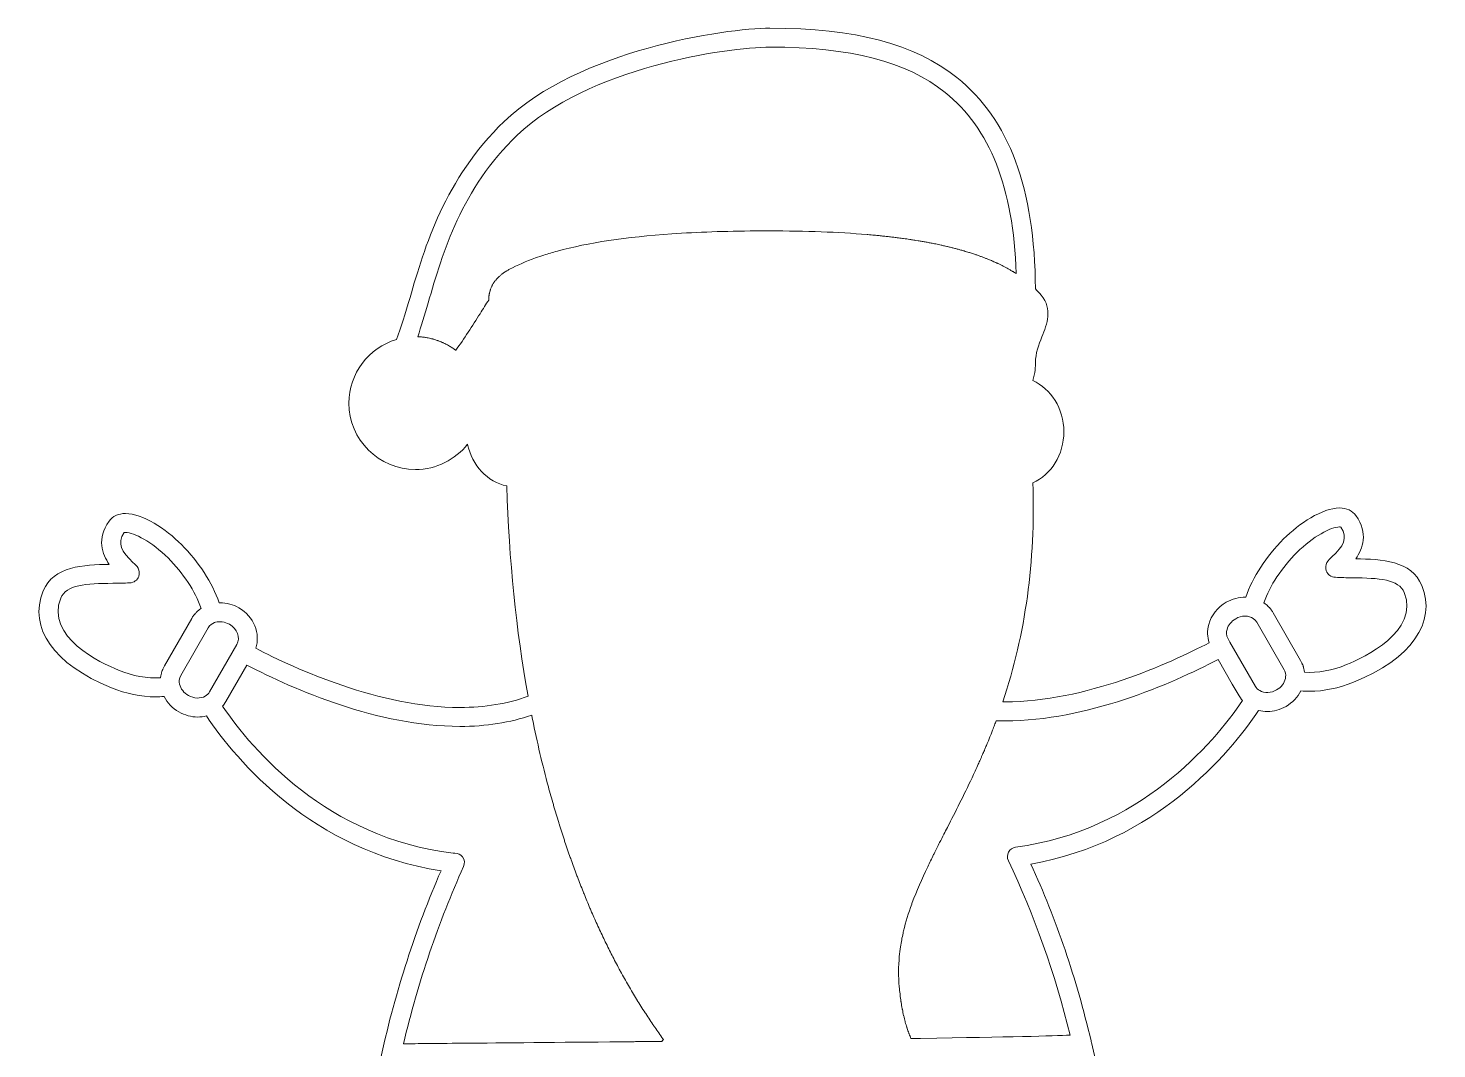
# Model space of a CAD drawing. Header units: inches. Extents: x 228 to 5960, y -2302 to -118.
# Drawn here: x 1448 to 2192, y -657 to -118 of the extents above; entities that cross this region are included whole.
import ezdxf

# ---------------------------------------------------------------- set-up
doc = ezdxf.new("R2010")
doc.units = ezdxf.units.IN
doc.header["$MEASUREMENT"] = 0
doc.layers.add('Layer 1', color=7, linetype='Continuous')

# ---------------------------------------------------------------- blocks, each defined once
blk = doc.blocks.new('block 58')
at = {"layer": 'Layer 1', "lineweight": 0}
for points, knots in [([(2183.95, -411.9), (2178.61, -398.72), (2162.55, -398.03), (2149.06, -397.86), (2152.95, -392.4), (2155.85, -384.36), (2149.19, -375.03), (2147.32, -372.42), (2144.25, -370.98), (2140.54, -370.98), (2131.45, -370.98), (2119.15, -379.21), (2110.99, -387.36), (2101.7, -396.66), (2094.72, -407.44), (2091, -418.14), (2087.46, -418.08), (2083.84, -418.98), (2080.69, -420.8), (2076.14, -423.41), (2072.78, -427.68), (2071.48, -432.51), (2070.59, -435.78), (2070.69, -439.11), (2071.71, -442.16), (2050.75, -453.1), (2006.1, -473.42), (1963.89, -473.42), (1963.5, -473.42), (1963.12, -473.41), (1962.73, -473.41), (1974.76, -437.37), (1979.96, -399.4), (1978.63, -357.7), (1988.41, -353.34), (1994.96, -342.81), (1994.96, -330.71), (1994.96, -318.53), (1988.19, -307.99), (1978.54, -303.68), (1979.95, -299.9), (1979.96, -296.02), (1979.96, -294.23), (1979.96, -289.33), (1981.72, -284.87), (1983.42, -280.56), (1986.11, -273.73), (1989.16, -266), (1982.98, -258.57), (1982.04, -257.46), (1981.03, -256.36), (1979.95, -255.27), (1979.68, -202.25), (1966.11, -165.73), (1938.49, -143.67), (1916.18, -125.84), (1884.82, -117.54), (1839.79, -117.54), (1816.02, -117.54), (1738.6, -129.23), (1699.4, -166.88), (1667.97, -197.09), (1657.41, -233.32), (1649.71, -259.77), (1647.22, -268.33), (1645.03, -275.79), (1642.53, -281.96), (1627.86, -286.34), (1617.48, -300.06), (1617.48, -315.59), (1617.48, -334.92), (1633.22, -350.65), (1652.56, -350.65), (1663.71, -350.65), (1673.66, -345.41), (1680.09, -337.28), (1682.42, -348.49), (1690.58, -357.24), (1700.81, -359.33), (1701.98, -398.39), (1705.77, -435.72), (1712.08, -470.44), (1701.37, -474.36), (1689.29, -476.35), (1676.1, -476.35), (1633.88, -476.35), (1589.22, -456.02), (1568.27, -445.09), (1570.84, -437.36), (1567.25, -428.29), (1559.31, -423.72), (1556.26, -421.96), (1552.82, -421.03), (1549.38, -421.03), (1549.24, -421.03), (1549.11, -421.04), (1548.98, -421.04), (1545.25, -410.35), (1538.28, -399.58), (1529.01, -390.32), (1520.86, -382.15), (1508.55, -373.91), (1499.45, -373.91), (1495.75, -373.91), (1492.68, -375.34), (1490.81, -377.95), (1484.15, -387.29), (1487.05, -395.33), (1490.94, -400.78), (1477.43, -400.94), (1461.39, -401.66), (1456.05, -414.83), (1448.09, -434.43), (1461.54, -453.53), (1492.02, -465.92), (1499.89, -469.12), (1507.72, -470.74), (1515.29, -470.74), (1516.84, -470.74), (1518.37, -470.67), (1519.88, -470.53), (1521.58, -473.87), (1524.27, -476.73), (1527.69, -478.7), (1530.76, -480.46), (1534.2, -481.39), (1537.63, -481.39), (1539.18, -481.39), (1540.71, -481.2), (1542.17, -480.83), (1558.19, -504.57), (1598.09, -552.09), (1666.08, -562.59), (1652.8, -593.01), (1641.98, -626.46), (1634.67, -659.8), (1634.67, -659.8), (1634.67, -659.8), (1634.66, -659.8), (1629.23, -684.51), (1625.79, -708.72), (1624.43, -731.76), (1623.99, -739.13), (1623.77, -746.39), (1623.77, -753.4), (1623.77, -755.07), (1623.79, -756.72), (1623.81, -758.35), (1624.47, -802.28), (1657.48, -842.44), (1712.29, -866.24), (1712.29, -866.24), (1724.46, -989.46), (1724.46, -989.46), (1724.46, -989.46), (1713.95, -989.46), (1713.95, -989.46), (1712.47, -989.46), (1711.07, -990.11), (1710.12, -991.24), (1709.17, -992.38), (1708.77, -993.87), (1709.02, -995.32), (1709.02, -995.32), (1715.56, -1032.54), (1715.56, -1032.54), (1715.56, -1032.54), (1630.88, -1072.95), (1630.88, -1072.95), (1628.77, -1073.95), (1627.64, -1076.29), (1628.15, -1078.56), (1628.67, -1080.84), (1630.69, -1082.46), (1633.03, -1082.46), (1633.03, -1082.46), (1780.49, -1082.46), (1780.49, -1082.46), (1783.1, -1082.46), (1785.27, -1080.45), (1785.47, -1077.85), (1785.47, -1077.85), (1791.95, -994.85), (1791.95, -994.85), (1792.06, -993.46), (1791.59, -992.09), (1790.64, -991.06), (1789.69, -990.04), (1788.36, -989.46), (1786.97, -989.46), (1786.97, -989.46), (1783.39, -989.46), (1783.39, -989.46), (1783.39, -989.46), (1806.12, -887.16), (1806.12, -887.16), (1812.38, -887.46), (1818.66, -887.56), (1824.95, -887.46), (1833.69, -887.33), (1842.43, -886.82), (1851, -885.95), (1851, -885.95), (1861.22, -989.46), (1861.22, -989.46), (1861.22, -989.46), (1857.81, -989.46), (1857.81, -989.46), (1856.42, -989.46), (1855.08, -990.04), (1854.14, -991.06), (1853.19, -992.09), (1852.72, -993.46), (1852.82, -994.85), (1852.82, -994.85), (1859.3, -1077.85), (1859.3, -1077.85), (1859.51, -1080.45), (1861.68, -1082.46), (1864.29, -1082.46), (1864.29, -1082.46), (2011.74, -1082.46), (2011.74, -1082.46), (2011.75, -1082.46), (2011.75, -1082.46), (2011.76, -1082.46), (2014.52, -1082.46), (2016.76, -1080.22), (2016.76, -1077.46), (2016.76, -1075.36), (2015.46, -1073.56), (2013.62, -1072.82), (2013.62, -1072.82), (1929.21, -1032.54), (1929.21, -1032.54), (1929.21, -1032.54), (1935.75, -995.33), (1935.75, -995.33), (1936.01, -993.87), (1935.61, -992.38), (1934.66, -991.25), (1933.71, -990.11), (1932.31, -989.46), (1930.83, -989.46), (1930.83, -989.46), (1920.15, -989.46), (1920.15, -989.46), (1920.15, -989.46), (1949.74, -856.31), (1949.74, -856.31), (1996.37, -830.43), (2022.71, -792.65), (2022.1, -752.39), (2021.97, -743.68), (2021.55, -734.69), (2020.84, -725.67), (2019.92, -713.8), (2018.51, -701.79), (2016.62, -689.7), (2014.73, -677.62), (2012.36, -665.46), (2009.53, -653.32), (2009.49, -653.02), (2009.43, -652.73), (2009.33, -652.46), (2001.64, -619.67), (1990.94, -588.29), (1977.51, -559.06), (2043.38, -547.46), (2082.17, -501.11), (2097.83, -477.89), (2099.29, -478.26), (2100.82, -478.46), (2102.37, -478.46), (2105.81, -478.46), (2109.25, -477.52), (2112.3, -475.76), (2115.73, -473.8), (2118.43, -470.93), (2120.13, -467.58), (2121.64, -467.72), (2123.17, -467.79), (2124.72, -467.79), (2132.28, -467.79), (2140.11, -466.17), (2147.98, -462.98), (2178.47, -450.6), (2191.91, -431.51), (2183.95, -411.9)], [0, 0, 0, 0, 1, 1, 1, 2, 2, 2, 3, 3, 3, 4, 4, 4, 5, 5, 5, 6, 6, 6, 7, 7, 7, 8, 8, 8, 9, 9, 9, 10, 10, 10, 11, 11, 11, 12, 12, 12, 13, 13, 13, 14, 14, 14, 15, 15, 15, 16, 16, 16, 17, 17, 17, 18, 18, 18, 19, 19, 19, 20, 20, 20, 21, 21, 21, 22, 22, 22, 23, 23, 23, 24, 24, 24, 25, 25, 25, 26, 26, 26, 27, 27, 27, 28, 28, 28, 29, 29, 29, 30, 30, 30, 31, 31, 31, 32, 32, 32, 33, 33, 33, 34, 34, 34, 35, 35, 35, 36, 36, 36, 37, 37, 37, 38, 38, 38, 39, 39, 39, 40, 40, 40, 41, 41, 41, 42, 42, 42, 43, 43, 43, 44, 44, 44, 45, 45, 45, 46, 46, 46, 47, 47, 47, 48, 48, 48, 49, 49, 49, 50, 50, 50, 51, 51, 51, 52, 52, 52, 53, 53, 53, 54, 54, 54, 55, 55, 55, 56, 56, 56, 57, 57, 57, 58, 58, 58, 59, 59, 59, 60, 60, 60, 61, 61, 61, 62, 62, 62, 63, 63, 63, 64, 64, 64, 65, 65, 65, 66, 66, 66, 67, 67, 67, 68, 68, 68, 69, 69, 69, 70, 70, 70, 71, 71, 71, 72, 72, 72, 73, 73, 73, 74, 74, 74, 75, 75, 75, 76, 76, 76, 77, 77, 77, 78, 78, 78, 79, 79, 79, 80, 80, 80, 81, 81, 81, 82, 82, 82, 83, 83, 83, 84, 84, 84, 85, 85, 85, 86, 86, 86, 87, 87, 87, 88, 88, 88, 89, 89, 89, 90, 90, 90, 91, 91, 91, 92, 92, 92, 93, 93, 93, 94, 94, 94, 95, 95, 95, 96, 96, 96, 96]), ([(1702.28, -244.91), (1701.8, -245.16), (1701.34, -245.42), (1700.9, -245.68), (1700.75, -245.77), (1700.61, -245.86), (1700.47, -245.95), (1700.17, -246.13), (1699.88, -246.31), (1699.6, -246.5), (1699.44, -246.61), (1699.28, -246.72), (1699.13, -246.83), (1698.88, -247.01), (1698.63, -247.18), (1698.4, -247.36), (1698.24, -247.48), (1698.09, -247.61), (1697.93, -247.73), (1697.71, -247.9), (1697.5, -248.08), (1697.29, -248.25), (1697.14, -248.39), (1696.99, -248.52), (1696.84, -248.66), (1696.65, -248.84), (1696.46, -249.01), (1696.28, -249.19), (1696.14, -249.33), (1696, -249.48), (1695.86, -249.63), (1695.69, -249.81), (1695.52, -249.99), (1695.36, -250.17), (1695.23, -250.32), (1695.1, -250.47), (1694.97, -250.63), (1694.82, -250.81), (1694.67, -251), (1694.53, -251.19), (1694.41, -251.35), (1694.29, -251.51), (1694.18, -251.67), (1694.05, -251.86), (1693.92, -252.05), (1693.8, -252.25), (1693.69, -252.41), (1693.58, -252.58), (1693.48, -252.75), (1693.37, -252.95), (1693.26, -253.15), (1693.16, -253.35), (1693.06, -253.52), (1692.97, -253.69), (1692.88, -253.87), (1692.78, -254.07), (1692.7, -254.28), (1692.61, -254.49), (1692.53, -254.67), (1692.45, -254.84), (1692.38, -255.02), (1692.29, -255.24), (1692.22, -255.48), (1692.14, -255.7), (1692.08, -255.87), (1692.02, -256.04), (1691.97, -256.21), (1691.85, -256.6), (1691.75, -257), (1691.66, -257.41), (1691.62, -257.58), (1691.6, -257.77), (1691.57, -257.95), (1691.52, -258.19), (1691.47, -258.43), (1691.44, -258.68), (1691.41, -258.87), (1691.4, -259.08), (1691.38, -259.28), (1691.35, -259.51), (1691.33, -259.75), (1691.31, -259.99), (1691.3, -260.19), (1691.3, -260.4), (1691.29, -260.61), (1691.29, -260.79), (1691.27, -260.96), (1691.27, -261.15), (1689.84, -263.35), (1688.3, -265.8), (1686.69, -268.36), (1682.69, -274.69), (1678.27, -281.71), (1673.87, -287.71), (1673.78, -287.65), (1673.68, -287.59), (1673.59, -287.52), (1673.05, -287.11), (1672.49, -286.72), (1671.93, -286.35), (1671.79, -286.25), (1671.65, -286.16), (1671.5, -286.07), (1670.84, -285.64), (1670.17, -285.24), (1669.48, -284.86), (1669.32, -284.78), (1669.17, -284.7), (1669.02, -284.62), (1668.42, -284.3), (1667.81, -284), (1667.2, -283.72), (1667.05, -283.65), (1666.9, -283.58), (1666.76, -283.51), (1666.04, -283.19), (1665.31, -282.9), (1664.57, -282.63), (1664.4, -282.57), (1664.24, -282.51), (1664.07, -282.46), (1663.42, -282.23), (1662.77, -282.02), (1662.11, -281.84), (1661.97, -281.8), (1661.83, -281.75), (1661.68, -281.71), (1660.92, -281.5), (1660.15, -281.33), (1659.37, -281.17), (1659.2, -281.14), (1659.02, -281.11), (1658.85, -281.07), (1658.16, -280.95), (1657.47, -280.84), (1656.78, -280.76), (1656.64, -280.74), (1656.51, -280.72), (1656.37, -280.7), (1655.58, -280.62), (1654.78, -280.56), (1653.98, -280.53), (1653.91, -280.52), (1653.84, -280.51), (1653.77, -280.51), (1655.65, -275.14), (1657.39, -269.16), (1659.31, -262.56), (1667.11, -235.78), (1676.82, -202.45), (1706.33, -174.1), (1743.32, -138.57), (1817.1, -127.54), (1839.79, -127.54), (1882.43, -127.54), (1911.81, -135.15), (1932.25, -151.48), (1955.97, -170.42), (1968.29, -201.78), (1969.8, -247.17), (1969.25, -246.81), (1968.69, -246.47), (1968.12, -246.12), (1967.99, -246.04), (1967.86, -245.96), (1967.72, -245.88), (1967.25, -245.6), (1966.77, -245.32), (1966.29, -245.04), (1966.07, -244.92), (1965.85, -244.8), (1965.63, -244.68), (1965.22, -244.45), (1964.8, -244.22), (1964.38, -243.99), (1964.13, -243.86), (1963.89, -243.73), (1963.64, -243.6), (1963.22, -243.38), (1962.79, -243.16), (1962.36, -242.95), (1962.12, -242.83), (1961.88, -242.7), (1961.63, -242.58), (1961.16, -242.35), (1960.67, -242.12), (1960.19, -241.89), (1959.98, -241.79), (1959.78, -241.69), (1959.57, -241.6), (1958.88, -241.28), (1958.17, -240.96), (1957.45, -240.65), (1957.37, -240.61), (1957.3, -240.58), (1957.22, -240.55), (1956.58, -240.27), (1955.92, -240), (1955.26, -239.72), (1955.02, -239.62), (1954.77, -239.53), (1954.52, -239.43), (1954.02, -239.23), (1953.51, -239.02), (1952.99, -238.83), (1952.71, -238.72), (1952.42, -238.61), (1952.13, -238.5), (1951.64, -238.31), (1951.13, -238.13), (1950.62, -237.95), (1950.33, -237.84), (1950.04, -237.73), (1949.75, -237.63), (1949.21, -237.44), (1948.66, -237.25), (1948.11, -237.07), (1947.85, -236.98), (1947.59, -236.89), (1947.32, -236.8), (1946.58, -236.55), (1945.82, -236.31), (1945.06, -236.07), (1944.99, -236.05), (1944.92, -236.02), (1944.84, -236), (1944, -235.74), (1943.15, -235.48), (1942.28, -235.23), (1942.03, -235.15), (1941.77, -235.08), (1941.51, -235.01), (1940.89, -234.83), (1940.27, -234.65), (1939.65, -234.48), (1939.33, -234.39), (1939.01, -234.31), (1938.69, -234.22), (1938.1, -234.06), (1937.52, -233.91), (1936.92, -233.76), (1936.59, -233.67), (1936.25, -233.58), (1935.91, -233.5), (1935.3, -233.35), (1934.68, -233.19), (1934.06, -233.05), (1933.74, -232.97), (1933.43, -232.89), (1933.11, -232.82), (1932.36, -232.64), (1931.6, -232.47), (1930.83, -232.3), (1930.64, -232.25), (1930.45, -232.21), (1930.25, -232.17), (1929.29, -231.95), (1928.31, -231.74), (1927.32, -231.54), (1927.08, -231.49), (1926.84, -231.45), (1926.6, -231.4), (1925.85, -231.25), (1925.09, -231.09), (1924.32, -230.95), (1923.97, -230.88), (1923.61, -230.81), (1923.26, -230.75), (1922.59, -230.62), (1921.9, -230.5), (1921.22, -230.37), (1920.84, -230.31), (1920.46, -230.24), (1920.08, -230.18), (1919.39, -230.06), (1918.7, -229.94), (1918, -229.82), (1918, -229.82), (1916.89, -229.64), (1916.89, -229.64), (1916.11, -229.51), (1915.31, -229.39), (1914.52, -229.27), (1914.23, -229.22), (1913.94, -229.18), (1913.65, -229.13), (1912.55, -228.97), (1911.45, -228.81), (1910.33, -228.66), (1910.16, -228.63), (1909.99, -228.61), (1909.82, -228.59), (1908.88, -228.46), (1907.93, -228.33), (1906.96, -228.21), (1906.58, -228.16), (1906.2, -228.12), (1905.82, -228.07), (1905.05, -227.97), (1904.28, -227.88), (1903.5, -227.79), (1903.07, -227.74), (1902.63, -227.69), (1902.2, -227.64), (1901.44, -227.56), (1900.69, -227.47), (1899.92, -227.39), (1899.49, -227.34), (1899.05, -227.3), (1898.61, -227.25), (1897.8, -227.17), (1896.98, -227.09), (1896.15, -227.01), (1895.76, -226.97), (1895.37, -226.93), (1894.98, -226.89), (1893.8, -226.78), (1892.61, -226.68), (1891.41, -226.57), (1891.38, -226.57), (1891.34, -226.57), (1891.3, -226.56), (1891.22, -226.55), (1891.14, -226.54), (1891.06, -226.54), (1875.77, -225.25), (1858.88, -224.62), (1839.43, -224.62), (1837.03, -224.62), (1834.66, -224.63), (1832.33, -224.64), (1816.03, -224.76), (1801.48, -225.26), (1788.02, -226.18), (1763.79, -227.84), (1743.76, -230.85), (1727.51, -235.31), (1725.07, -235.98), (1722.72, -236.68), (1720.45, -237.41), (1718.94, -237.9), (1717.47, -238.4), (1716.03, -238.92), (1711, -240.74), (1706.42, -242.73), (1702.28, -244.91)], [0, 0, 0, 0, 1, 1, 1, 2, 2, 2, 3, 3, 3, 4, 4, 4, 5, 5, 5, 6, 6, 6, 7, 7, 7, 8, 8, 8, 9, 9, 9, 10, 10, 10, 11, 11, 11, 12, 12, 12, 13, 13, 13, 14, 14, 14, 15, 15, 15, 16, 16, 16, 17, 17, 17, 18, 18, 18, 19, 19, 19, 20, 20, 20, 21, 21, 21, 22, 22, 22, 23, 23, 23, 24, 24, 24, 25, 25, 25, 26, 26, 26, 27, 27, 27, 28, 28, 28, 29, 29, 29, 30, 30, 30, 31, 31, 31, 32, 32, 32, 33, 33, 33, 34, 34, 34, 35, 35, 35, 36, 36, 36, 37, 37, 37, 38, 38, 38, 39, 39, 39, 40, 40, 40, 41, 41, 41, 42, 42, 42, 43, 43, 43, 44, 44, 44, 45, 45, 45, 46, 46, 46, 47, 47, 47, 48, 48, 48, 49, 49, 49, 50, 50, 50, 51, 51, 51, 52, 52, 52, 53, 53, 53, 54, 54, 54, 55, 55, 55, 56, 56, 56, 57, 57, 57, 58, 58, 58, 59, 59, 59, 60, 60, 60, 61, 61, 61, 62, 62, 62, 63, 63, 63, 64, 64, 64, 65, 65, 65, 66, 66, 66, 67, 67, 67, 68, 68, 68, 69, 69, 69, 70, 70, 70, 71, 71, 71, 72, 72, 72, 73, 73, 73, 74, 74, 74, 75, 75, 75, 76, 76, 76, 77, 77, 77, 78, 78, 78, 79, 79, 79, 80, 80, 80, 81, 81, 81, 82, 82, 82, 83, 83, 83, 84, 84, 84, 85, 85, 85, 86, 86, 86, 87, 87, 87, 88, 88, 88, 89, 89, 89, 90, 90, 90, 91, 91, 91, 92, 92, 92, 93, 93, 93, 94, 94, 94, 95, 95, 95, 96, 96, 96, 97, 97, 97, 98, 98, 98, 99, 99, 99, 100, 100, 100, 101, 101, 101, 102, 102, 102, 103, 103, 103, 104, 104, 104, 105, 105, 105, 106, 106, 106, 107, 107, 107, 108, 108, 108, 109, 109, 109, 110, 110, 110, 111, 111, 111, 112, 112, 112, 113, 113, 113, 114, 114, 114, 115, 115, 115, 115]), ([(1520.02, -454.44), (1519.76, -454.89), (1519.52, -455.36), (1519.31, -455.83), (1519.24, -455.99), (1519.18, -456.16), (1519.11, -456.32), (1518.98, -456.64), (1518.85, -456.96), (1518.74, -457.29), (1518.67, -457.48), (1518.62, -457.68), (1518.56, -457.88), (1518.47, -458.18), (1518.39, -458.48), (1518.32, -458.79), (1518.27, -459), (1518.23, -459.22), (1518.19, -459.43), (1518.13, -459.73), (1518.08, -460.04), (1518.04, -460.34), (1518.02, -460.45), (1518, -460.55), (1517.99, -460.65), (1510.97, -461.12), (1503.42, -459.76), (1495.78, -456.66), (1486.53, -452.9), (1457.01, -439.04), (1465.31, -418.59), (1468.17, -411.56), (1478.5, -410.91), (1492.79, -410.77), (1495.74, -410.74), (1498.81, -410.7), (1501.7, -410.55), (1503.92, -410.42), (1505.75, -409.1), (1506.47, -407.1), (1507.7, -403.71), (1505.34, -401.5), (1503.44, -399.73), (1497.47, -394.15), (1494.79, -389.77), (1498.8, -383.97), (1498.92, -383.94), (1499.13, -383.91), (1499.45, -383.91), (1503.89, -383.91), (1513.51, -388.95), (1521.94, -397.39), (1530.07, -405.51), (1536.17, -414.82), (1539.42, -423.99), (1539.31, -424.07), (1539.21, -424.16), (1539.1, -424.24), (1538.79, -424.46), (1538.49, -424.69), (1538.2, -424.92), (1538.04, -425.06), (1537.88, -425.2), (1537.72, -425.34), (1537.45, -425.58), (1537.19, -425.83), (1536.93, -426.09), (1536.79, -426.24), (1536.64, -426.38), (1536.5, -426.54), (1536.24, -426.83), (1536, -427.13), (1535.75, -427.43), (1535.64, -427.57), (1535.53, -427.71), (1535.42, -427.85), (1535.09, -428.31), (1534.77, -428.78), (1534.48, -429.28), (1534.48, -429.28), (1520.02, -454.44), (1520.02, -454.44)], [0, 0, 0, 0, 1, 1, 1, 2, 2, 2, 3, 3, 3, 4, 4, 4, 5, 5, 5, 6, 6, 6, 7, 7, 7, 8, 8, 8, 9, 9, 9, 10, 10, 10, 11, 11, 11, 12, 12, 12, 13, 13, 13, 14, 14, 14, 15, 15, 15, 16, 16, 16, 17, 17, 17, 18, 18, 18, 19, 19, 19, 20, 20, 20, 21, 21, 21, 22, 22, 22, 23, 23, 23, 24, 24, 24, 25, 25, 25, 26, 26, 26, 27, 27, 27, 27]), ([(2144.22, -453.72), (2136.57, -456.82), (2129.02, -458.18), (2122, -457.7), (2121.99, -457.61), (2121.97, -457.53), (2121.96, -457.44), (2121.92, -457.13), (2121.87, -456.83), (2121.81, -456.52), (2121.77, -456.31), (2121.73, -456.1), (2121.68, -455.89), (2121.61, -455.58), (2121.52, -455.27), (2121.43, -454.96), (2121.37, -454.77), (2121.32, -454.57), (2121.26, -454.38), (2121.15, -454.05), (2121.02, -453.72), (2120.88, -453.39), (2120.82, -453.24), (2120.76, -453.08), (2120.69, -452.92), (2120.48, -452.44), (2120.24, -451.97), (2119.98, -451.52), (2119.98, -451.52), (2105.5, -426.34), (2105.5, -426.34), (2105.22, -425.85), (2104.9, -425.38), (2104.57, -424.92), (2104.46, -424.77), (2104.34, -424.64), (2104.23, -424.5), (2103.99, -424.19), (2103.75, -423.89), (2103.49, -423.6), (2103.35, -423.45), (2103.2, -423.31), (2103.06, -423.16), (2102.8, -422.9), (2102.53, -422.64), (2102.26, -422.4), (2102.11, -422.26), (2101.95, -422.13), (2101.79, -422), (2101.49, -421.75), (2101.18, -421.52), (2100.87, -421.29), (2100.76, -421.22), (2100.67, -421.13), (2100.56, -421.06), (2103.82, -411.9), (2109.92, -402.58), (2118.06, -394.44), (2126.49, -386.01), (2136.1, -380.98), (2140.54, -380.98), (2140.86, -380.98), (2141.07, -381.01), (2141.19, -381.04), (2145.21, -386.84), (2142.53, -391.23), (2136.55, -396.81), (2134.75, -398.48), (2132.29, -400.78), (2133.53, -404.18), (2134.26, -406.18), (2136.1, -407.5), (2138.32, -407.61), (2141.22, -407.77), (2144.31, -407.8), (2147.31, -407.84), (2161.54, -408), (2171.84, -408.65), (2174.69, -415.66), (2182.99, -436.12), (2153.47, -449.96), (2144.22, -453.72)], [0, 0, 0, 0, 1, 1, 1, 2, 2, 2, 3, 3, 3, 4, 4, 4, 5, 5, 5, 6, 6, 6, 7, 7, 7, 8, 8, 8, 9, 9, 9, 10, 10, 10, 11, 11, 11, 12, 12, 12, 13, 13, 13, 14, 14, 14, 15, 15, 15, 16, 16, 16, 17, 17, 17, 18, 18, 18, 19, 19, 19, 20, 20, 20, 21, 21, 21, 22, 22, 22, 23, 23, 23, 24, 24, 24, 25, 25, 25, 26, 26, 26, 27, 27, 27, 27]), ([(1541.61, -470.38), (1539.15, -471.8), (1535.58, -471.69), (1532.67, -470.02), (1530.29, -468.66), (1528.62, -466.5), (1528.07, -464.1), (1528.06, -464.06), (1528.05, -464.02), (1528.05, -463.98), (1527.8, -462.83), (1527.71, -461.12), (1528.68, -459.43), (1528.68, -459.43), (1543.14, -434.28), (1543.14, -434.28), (1544.03, -432.74), (1545.37, -431.95), (1546.47, -431.54), (1546.63, -431.48), (1546.78, -431.43), (1546.92, -431.38), (1546.92, -431.38), (1546.93, -431.38), (1546.93, -431.38), (1549.19, -430.69), (1552, -431.05), (1554.32, -432.38), (1558.5, -434.79), (1560.29, -439.56), (1558.31, -443.01), (1558.31, -443.01), (1543.84, -468.17), (1543.84, -468.17), (1543.32, -469.08), (1542.57, -469.82), (1541.61, -470.38)], [0, 0, 0, 0, 1, 1, 1, 2, 2, 2, 3, 3, 3, 4, 4, 4, 5, 5, 5, 6, 6, 6, 7, 7, 7, 8, 8, 8, 9, 9, 9, 10, 10, 10, 11, 11, 11, 12, 12, 12, 12]), ([(2111.96, -461.04), (2111.43, -463.5), (2109.75, -465.7), (2107.32, -467.09), (2104.43, -468.76), (2100.89, -468.9), (2098.39, -467.43), (2097.44, -466.88), (2096.69, -466.13), (2096.15, -465.19), (2096.15, -465.19), (2082.68, -441.8), (2082.68, -441.8), (2082.68, -441.8), (2082.68, -441.8), (2082.67, -441.79), (2082.67, -441.79), (2081.67, -440.06), (2081.67, -440.06), (2080.62, -438.22), (2080.79, -436.36), (2081.13, -435.12), (2081.75, -432.83), (2083.4, -430.78), (2085.69, -429.46), (2087.23, -428.57), (2088.94, -428.1), (2090.63, -428.1), (2091.48, -428.1), (2092.29, -428.22), (2093.07, -428.46), (2094.23, -428.81), (2095.83, -429.59), (2096.84, -431.34), (2096.84, -431.34), (2111.31, -456.49), (2111.31, -456.49), (2111.43, -456.71), (2111.54, -456.92), (2111.63, -457.13), (2112.26, -458.61), (2112.17, -460.04), (2111.96, -461.04)], [0, 0, 0, 0, 1, 1, 1, 2, 2, 2, 3, 3, 3, 4, 4, 4, 5, 5, 5, 6, 6, 6, 7, 7, 7, 8, 8, 8, 9, 9, 9, 10, 10, 10, 11, 11, 11, 12, 12, 12, 13, 13, 13, 14, 14, 14, 14]), ([(1969.48, -550.2), (1967.9, -550.41), (1966.52, -551.37), (1965.76, -552.77), (1965, -554.18), (1964.96, -555.86), (1965.65, -557.3), (1979.16, -585.6), (1990.41, -617.34), (1998.32, -649.44), (1988.93, -649.86), (1967.09, -650.43), (1919.32, -651.13), (1919.11, -651.14), (1918.91, -651.14), (1918.71, -651.14), (1917.25, -651.16), (1915.78, -651.18), (1914.28, -651.21), (1914.27, -651.18), (1914.25, -651.16), (1914.24, -651.14), (1913.9, -650.37), (1913.57, -649.57), (1913.25, -648.74), (1913.2, -648.6), (1913.14, -648.45), (1913.08, -648.3), (1912.77, -647.49), (1912.48, -646.65), (1912.2, -645.79), (1912.14, -645.62), (1912.09, -645.46), (1912.04, -645.29), (1911.76, -644.41), (1911.48, -643.5), (1911.23, -642.57), (1911.19, -642.44), (1911.16, -642.32), (1911.13, -642.19), (1910.87, -641.24), (1910.63, -640.26), (1910.39, -639.25), (1910.38, -639.2), (1910.37, -639.15), (1910.36, -639.09), (1910.12, -638.07), (1909.91, -637.01), (1909.7, -635.93), (1909.67, -635.76), (1909.63, -635.59), (1909.6, -635.42), (1909.41, -634.37), (1909.23, -633.3), (1909.06, -632.2), (1909.03, -632), (1909, -631.79), (1908.97, -631.59), (1908.8, -630.48), (1908.65, -629.35), (1908.51, -628.19), (1908.49, -628.02), (1908.47, -627.84), (1908.45, -627.67), (1908.31, -626.45), (1908.17, -625.2), (1908.06, -623.92), (1907.57, -618.42), (1907.6, -613.1), (1908.09, -607.89), (1908.25, -606.15), (1908.46, -604.42), (1908.72, -602.71), (1909.08, -600.32), (1909.53, -597.94), (1910.07, -595.58), (1910.16, -595.19), (1910.25, -594.79), (1910.34, -594.4), (1911.46, -589.69), (1912.91, -585.02), (1914.62, -580.31), (1914.72, -580.02), (1914.83, -579.73), (1914.94, -579.44), (1917.24, -573.23), (1920, -566.96), (1923.08, -560.5), (1924.08, -558.38), (1925.12, -556.24), (1926.2, -554.07), (1926.28, -553.91), (1926.35, -553.75), (1926.43, -553.59), (1927.39, -551.66), (1928.38, -549.7), (1929.38, -547.72), (1930.11, -546.27), (1930.86, -544.79), (1931.62, -543.3), (1932.22, -542.12), (1932.83, -540.94), (1933.44, -539.73), (1933.44, -539.73), (1933.48, -539.67), (1933.48, -539.67), (1933.48, -539.67), (1935.1, -536.48), (1935.1, -536.48), (1939.32, -528.22), (1943.79, -519.36), (1948.11, -509.98), (1948.68, -508.74), (1949.24, -507.51), (1949.79, -506.28), (1949.97, -505.89), (1950.14, -505.51), (1950.31, -505.12), (1950.68, -504.28), (1951.05, -503.45), (1951.42, -502.63), (1951.62, -502.17), (1951.81, -501.72), (1952.01, -501.26), (1952.33, -500.51), (1952.66, -499.76), (1952.98, -499.02), (1953.18, -498.53), (1953.39, -498.05), (1953.59, -497.57), (1953.89, -496.86), (1954.19, -496.14), (1954.48, -495.43), (1954.69, -494.94), (1954.89, -494.46), (1955.09, -493.97), (1955.38, -493.26), (1955.66, -492.56), (1955.94, -491.85), (1956.14, -491.38), (1956.33, -490.9), (1956.52, -490.42), (1956.8, -489.7), (1957.09, -488.98), (1957.37, -488.26), (1957.54, -487.81), (1957.72, -487.36), (1957.89, -486.91), (1958.2, -486.09), (1958.51, -485.28), (1958.82, -484.46), (1958.95, -484.11), (1959.08, -483.76), (1959.21, -483.42), (1959.22, -483.39), (1959.23, -483.37), (1959.24, -483.35), (1960.78, -483.4), (1962.33, -483.42), (1963.89, -483.42), (2007.18, -483.42), (2051.45, -464.07), (2076.43, -450.99), (2076.43, -450.99), (2083.91, -463.98), (2083.91, -463.98), (2083.91, -463.98), (2087.48, -470.18), (2087.48, -470.18), (2087.49, -470.19), (2087.49, -470.2), (2087.5, -470.2), (2087.72, -470.59), (2087.97, -470.97), (2088.23, -471.34), (2088.29, -471.44), (2088.37, -471.54), (2088.44, -471.63), (2088.69, -471.98), (2088.95, -472.31), (2089.22, -472.63), (2089.24, -472.65), (2089.26, -472.68), (2089.28, -472.7), (2073.75, -495.58), (2035.09, -541.25), (1969.48, -550.2)], [0, 0, 0, 0, 1, 1, 1, 2, 2, 2, 3, 3, 3, 4, 4, 4, 5, 5, 5, 6, 6, 6, 7, 7, 7, 8, 8, 8, 9, 9, 9, 10, 10, 10, 11, 11, 11, 12, 12, 12, 13, 13, 13, 14, 14, 14, 15, 15, 15, 16, 16, 16, 17, 17, 17, 18, 18, 18, 19, 19, 19, 20, 20, 20, 21, 21, 21, 22, 22, 22, 23, 23, 23, 24, 24, 24, 25, 25, 25, 26, 26, 26, 27, 27, 27, 28, 28, 28, 29, 29, 29, 30, 30, 30, 31, 31, 31, 32, 32, 32, 33, 33, 33, 34, 34, 34, 35, 35, 35, 36, 36, 36, 37, 37, 37, 38, 38, 38, 39, 39, 39, 40, 40, 40, 41, 41, 41, 42, 42, 42, 43, 43, 43, 44, 44, 44, 45, 45, 45, 46, 46, 46, 47, 47, 47, 48, 48, 48, 49, 49, 49, 50, 50, 50, 51, 51, 51, 52, 52, 52, 53, 53, 53, 54, 54, 54, 55, 55, 55, 56, 56, 56, 57, 57, 57, 58, 58, 58, 59, 59, 59, 60, 60, 60, 61, 61, 61, 62, 62, 62, 62]), ([(1678.01, -560.38), (1678.77, -558.7), (1678.55, -556.75), (1677.44, -555.29), (1676.49, -554.03), (1675.01, -553.31), (1673.46, -553.31), (1673.2, -553.31), (1672.95, -553.33), (1672.69, -553.37), (1672.63, -553.38), (1672.57, -553.39), (1672.52, -553.39), (1605.74, -545.12), (1566.48, -498.85), (1550.73, -475.64), (1550.75, -475.62), (1550.77, -475.59), (1550.79, -475.57), (1551.06, -475.25), (1551.32, -474.92), (1551.57, -474.58), (1551.64, -474.48), (1551.71, -474.39), (1551.77, -474.3), (1552.04, -473.92), (1552.29, -473.54), (1552.51, -473.14), (1552.51, -473.14), (1563.57, -453.93), (1563.57, -453.93), (1588.54, -467), (1632.81, -486.35), (1676.1, -486.35), (1689.84, -486.35), (1702.55, -484.35), (1713.96, -480.39), (1714.11, -481.13), (1714.26, -481.87), (1714.41, -482.6), (1716.85, -494.7), (1719.67, -506.7), (1722.78, -518.24), (1723.63, -521.41), (1724.51, -524.55), (1725.41, -527.66), (1725.46, -527.83), (1725.51, -528.01), (1725.56, -528.18), (1726.43, -531.17), (1727.32, -534.14), (1728.23, -537.09), (1728.31, -537.36), (1728.39, -537.63), (1728.48, -537.9), (1729.37, -540.77), (1730.28, -543.6), (1731.21, -546.42), (1731.32, -546.75), (1731.43, -547.09), (1731.55, -547.43), (1732.46, -550.19), (1733.4, -552.92), (1734.36, -555.63), (1734.49, -556), (1734.62, -556.38), (1734.76, -556.76), (1735.71, -559.43), (1736.68, -562.07), (1737.67, -564.69), (1737.81, -565.09), (1737.96, -565.48), (1738.11, -565.87), (1739.09, -568.47), (1740.1, -571.05), (1741.13, -573.6), (1741.28, -573.99), (1741.44, -574.38), (1741.59, -574.76), (1742.62, -577.31), (1743.67, -579.83), (1744.74, -582.33), (1744.9, -582.7), (1745.06, -583.08), (1745.22, -583.45), (1746.3, -585.95), (1747.39, -588.43), (1748.5, -590.89), (1748.66, -591.23), (1748.81, -591.56), (1748.97, -591.9), (1750.1, -594.38), (1751.25, -596.83), (1752.42, -599.26), (1752.56, -599.54), (1752.7, -599.83), (1752.84, -600.12), (1754.03, -602.58), (1755.25, -605.02), (1756.48, -607.43), (1756.59, -607.65), (1756.71, -607.87), (1756.82, -608.09), (1758.09, -610.56), (1759.38, -613), (1760.69, -615.41), (1760.69, -615.41), (1760.9, -615.8), (1760.9, -615.8), (1762.26, -618.29), (1763.64, -620.76), (1765.04, -623.19), (1765.04, -623.19), (1765.05, -623.19), (1765.05, -623.2), (1766.47, -625.66), (1767.91, -628.08), (1769.37, -630.48), (1769.42, -630.56), (1769.47, -630.64), (1769.52, -630.72), (1770.93, -633.03), (1772.37, -635.32), (1773.83, -637.57), (1773.94, -637.73), (1774.04, -637.9), (1774.15, -638.07), (1775.57, -640.26), (1777.01, -642.41), (1778.46, -644.54), (1778.62, -644.76), (1778.77, -644.98), (1778.92, -645.2), (1780.35, -647.28), (1781.8, -649.32), (1783.26, -651.35), (1783.37, -651.5), (1783.48, -651.66), (1783.59, -651.81), (1783.27, -652.1), (1782.95, -652.41), (1782.66, -652.73), (1778.53, -652.78), (1774.44, -652.82), (1770.39, -652.85), (1769.83, -652.86), (1769.26, -652.87), (1768.7, -652.87), (1768.29, -652.88), (1767.88, -652.88), (1767.46, -652.88), (1734.32, -653.2), (1704.02, -653.47), (1681.68, -653.67), (1681.22, -653.67), (1680.76, -653.68), (1680.3, -653.68), (1679.45, -653.69), (1678.61, -653.7), (1677.78, -653.7), (1669.84, -653.77), (1663.07, -653.83), (1657.7, -653.88), (1652.51, -653.93), (1648.62, -653.97), (1646.24, -653.99), (1653.89, -621.65), (1664.81, -589.44), (1678.01, -560.38)], [0, 0, 0, 0, 1, 1, 1, 2, 2, 2, 3, 3, 3, 4, 4, 4, 5, 5, 5, 6, 6, 6, 7, 7, 7, 8, 8, 8, 9, 9, 9, 10, 10, 10, 11, 11, 11, 12, 12, 12, 13, 13, 13, 14, 14, 14, 15, 15, 15, 16, 16, 16, 17, 17, 17, 18, 18, 18, 19, 19, 19, 20, 20, 20, 21, 21, 21, 22, 22, 22, 23, 23, 23, 24, 24, 24, 25, 25, 25, 26, 26, 26, 27, 27, 27, 28, 28, 28, 29, 29, 29, 30, 30, 30, 31, 31, 31, 32, 32, 32, 33, 33, 33, 34, 34, 34, 35, 35, 35, 36, 36, 36, 37, 37, 37, 38, 38, 38, 39, 39, 39, 40, 40, 40, 41, 41, 41, 42, 42, 42, 43, 43, 43, 44, 44, 44, 45, 45, 45, 46, 46, 46, 47, 47, 47, 48, 48, 48, 49, 49, 49, 50, 50, 50, 51, 51, 51, 52, 52, 52, 53, 53, 53, 54, 54, 54, 55, 55, 55, 56, 56, 56, 56])]:
    blk.add_open_spline(points, degree=3, knots=knots, dxfattribs=at)

msp = doc.modelspace()

# ---------------------------------------------------------------- block references
at = {"layer": 'Layer 1'}
msp.add_blockref('block 58', (0, 0), dxfattribs=at)

doc.saveas('drawing.dxf')
